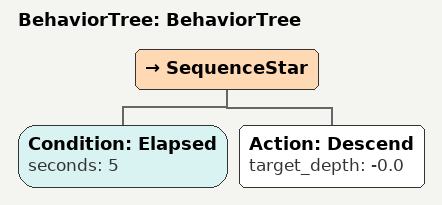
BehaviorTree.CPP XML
<?xml version="1.0"?>
<root main_tree_to_execute="BehaviorTree">
    <BehaviorTree ID="BehaviorTree">
        <SequenceStar>
            <Condition ID="Elapsed" seconds="5"/>
            <Action ID="Descend" target_depth="-0.0"/>
        </SequenceStar>
    </BehaviorTree>
</root>
